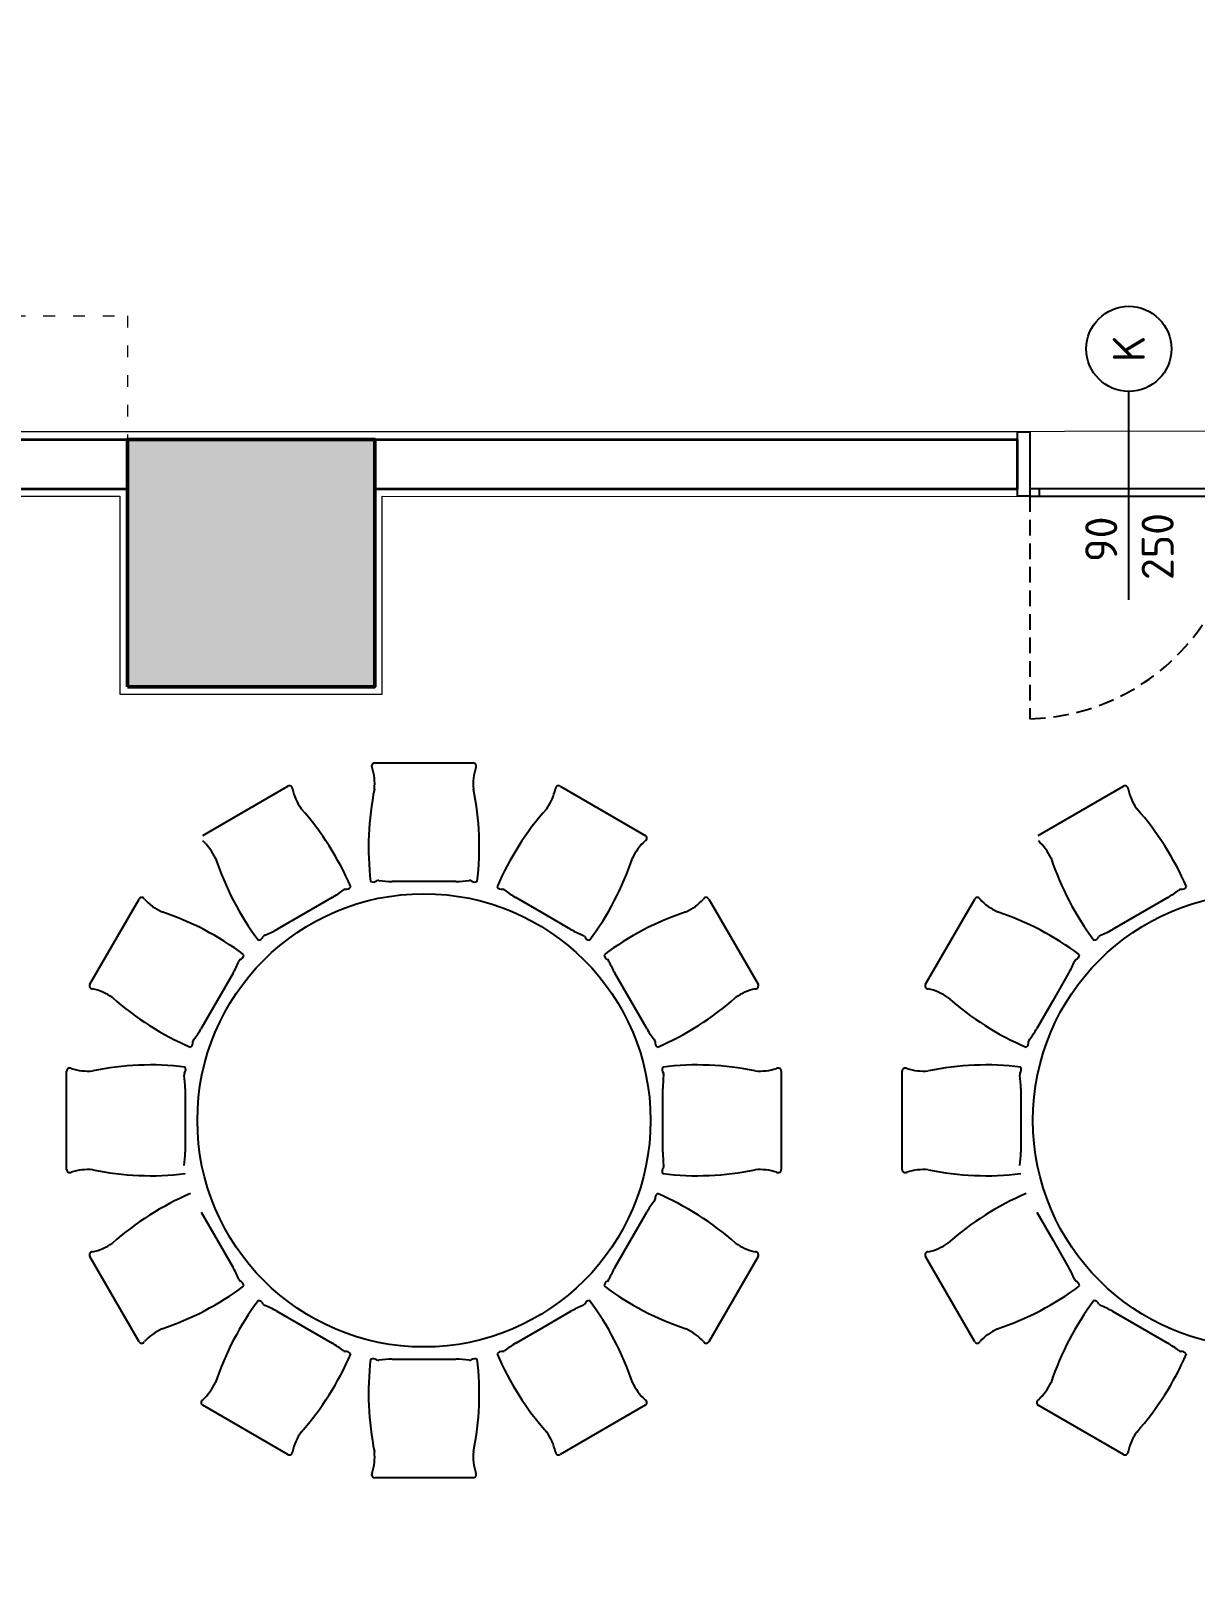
# Model space of a CAD drawing. Header units: millimetres. Extents: x 1443065 to 1517367, y 3763150 to 3779068.
# Drawn here: x 1447799 to 1448270, y 3768400 to 3769022 of the extents above; entities that cross this region are included whole.
import ezdxf
from ezdxf.enums import TextEntityAlignment as Align

# ---------------------------------------------------------------- set-up
doc = ezdxf.new("R2010")
doc.units = ezdxf.units.MM
doc.linetypes.add('ACAD_ISO03W100', pattern=[30, 12, -18])
doc.linetypes.add('HIDDEN', pattern=[9.525, 6.35, -3.175])
for name, color, linetype, lineweight in [('DUVAR', 2, 'Continuous', 35), ('MERDIVEN', 4, 'Continuous', 20), ('SIVA', 3, 'Continuous', 9), ('TASIYICI', 170, 'Continuous', 50)]:
    doc.layers.add(name, color=color, linetype=linetype, lineweight=lineweight)
for name, color, linetype in [('m-DOG_', 4, 'Continuous'), ('m-TAR_duvar', 8, 'Continuous'), ('m-TFR_vitrifiye', 1, 'Continuous'), ('m-YAZ_poz', 7, 'Continuous')]:
    doc.layers.add(name, color=color, linetype=linetype)
doc.styles.add('mono', font='isocpeur.ttf')
doc.styles.get("Standard").update_dxf_attribs({"font": 'arial.ttf'})

# ---------------------------------------------------------------- blocks, each defined once
blk = doc.blocks.new('m-penpoz')
blk.add_line((0, -1.625), (0, 0))
blk.add_circle((0, 0.332), 0.332)
blk.add_attdef('POZNO', text='', height=0.18).set_placement((0, 0.332), align=Align.MIDDLE)
blk.add_attdef('HEIGHT', text='', height=0.18, rotation=90).set_placement((0.069, -1.625), align=Align.TOP_LEFT)
blk.add_attdef('WIDTH', text='', height=0.18, rotation=90).set_placement((0, -1.625), align=Align.BOTTOM_LEFT)
blk = doc.blocks.new('90lık')
at = {"layer": 'm-DOG_', "linetype": 'HIDDEN'}
blk.add_line((-5, 13), (-5, 103), dxfattribs=at)
at = {"layer": 'm-DOG_'}
for p, q in [((-81.23, 10), (-81.23, 13)), ((-8.77, 10), (-8.77, 13))]:
    blk.add_line(p, q, dxfattribs=at)
for points in [[(-90, -13), (-85, -13), (-85, 13), (-90, 13)], [(-5, 13), (-85, 13), (-85, 10), (-5, 10)], [(0, -13), (-5, -13), (-5, 13), (0, 13)]]:
    blk.add_lwpolyline(points, close=True, dxfattribs=at)
at = {"layer": 'm-DOG_', "linetype": 'HIDDEN'}
blk.add_arc((-2.66, 15.66), 87.38, 91.53139, 181.74076, dxfattribs=at)

msp = doc.modelspace()

# ---------------------------------------------------------------- hatches: boundary and pattern name
at = {"layer": 'm-TAR_duvar'}
h = msp.add_hatch(dxfattribs=at)
h.set_pattern_fill('ANSI33', color=256, scale=2)
h.set_pattern_definition([(45, (27620.463, -87954.953), (-8.98025612, 8.98025612), []), (45, (27629.443, -87954.953), (-8.98025612, 8.98025612), [6.35, -3.175])])
h.paths.add_polyline_path([(1454794.44, 3768891.25), (1454777.28, 3769060.22), (1454740.17, 3769224.96), (1454678.91, 3769382.58), (1454596.91, 3769530.2), (1454495.37, 3769665.05), (1454375.86, 3769783.46), (1454239.69, 3769884.92), (1454091.6, 3769966), (1453859.58, 3770075.21), (1453406.13, 3770314.52), (1453184.71, 3770444.62), (1451716.99, 3771328.64), (1451249.47, 3771588.02), (1451035.26, 3771685.46), (1450763.61, 3771809.03), (1450409.17, 3771939.61), (1448897.84, 3772143.01), (1447435.26, 3772002.72), (1445092.32, 3771120.18), (1445146.3, 3764847.08), (1454849.85, 3764847.08)])
h.paths.add_polyline_path([(1445185.96, 3764887.08), (1445132.56, 3771092.6), (1447444.38, 3771963.41), (1448897.07, 3772102.76), (1450399.48, 3771900.56), (1450748.39, 3771772.01), (1451018.7, 3771649.05), (1451231.46, 3771552.27), (1451696.97, 3771294), (1453164.25, 3770410.24), (1453386.65, 3770279.57), (1453841.71, 3770039.41), (1454073.47, 3769930.33), (1454218.03, 3769851.17), (1454349.7, 3769753.07), (1454465.16, 3769638.67), (1454563.29, 3769508.35), (1454642.62, 3769365.55), (1454701.81, 3769213.26), (1454737.73, 3769053.78), (1454754.47, 3768888.95), (1454809.3, 3764887.08)], flags=16)
h.paths.add_polyline_path([(1452002.28, 3765847.08), (1451882.28, 3765847.08), (1451882.28, 3765967.08), (1452002.28, 3765967.08)], flags=0)
h.paths.add_polyline_path([(1452782.41, 3765847.08), (1452782.41, 3765967.08), (1452902.41, 3765967.08), (1452902.41, 3765847.08)], flags=0)
h.paths.add_polyline_path([(1451282.28, 3765847.08), (1451162.28, 3765847.08), (1451162.28, 3765967.08), (1451282.28, 3765967.08)], flags=0)
h.paths.add_polyline_path([(1452002.41, 3766436.58), (1451902.41, 3766436.58), (1451902.41, 3766536.58), (1451902.48, 3766670.96), (1451282.41, 3766670.96), (1451282.41, 3766536.58), (1451282.41, 3766436.58), (1451182.41, 3766436.58), (1451182.41, 3766536.58), (1451227.41, 3766536.58), (1451227.41, 3766715.96), (1451912.48, 3766715.96), (1451912.48, 3766725.96), (1451957.48, 3766725.96), (1451957.48, 3766715.96), (1451957.48, 3766536.58), (1452002.41, 3766536.58)], flags=0)
h.paths.add_polyline_path([(1453715.4, 3765317.08), (1453715.4, 3765377.08), (1453775.4, 3765377.08), (1453775.4, 3765317.08)], flags=0)
h.paths.add_polyline_path([(1452782.41, 3766436.58), (1452782.41, 3766556.58), (1452902.41, 3766556.58), (1452902.41, 3766436.58)], flags=0)
h.paths.add_polyline_path([(1453675.3, 3765847.08), (1453675.3, 3765947.08), (1453775.3, 3765947.08), (1453775.3, 3765847.08)], flags=0)
h.paths.add_polyline_path([(1451957.48, 3766815.96), (1451912.48, 3766815.96), (1451912.48, 3767203.19), (1451227.41, 3767203.19), (1451227.41, 3767446.58), (1451287.41, 3767446.58), (1451287.41, 3767406.58), (1451267.41, 3767406.58), (1451267.41, 3767243.33), (1451917.48, 3767243.33), (1451917.48, 3767406.58), (1451897.48, 3767406.58), (1451897.48, 3767446.58), (1451957.48, 3767446.58), (1451957.48, 3767203.19)], flags=0)
h.paths.add_polyline_path([(1450402.41, 3765847.08), (1450282.41, 3765847.08), (1450282.41, 3765967.08), (1450402.41, 3765967.08)], flags=0)
h.paths.add_polyline_path([(1450272.24, 3765847.08), (1450172.24, 3765847.08), (1450172.24, 3765947.08), (1450272.24, 3765947.08)], flags=0)
h.paths.add_polyline_path([(1454209.8, 3765317.08), (1454209.8, 3765377.08), (1454269.8, 3765377.08), (1454269.8, 3765317.08)], flags=0)
h.paths.add_polyline_path([(1453675.3, 3766436.58), (1453675.3, 3766536.58), (1453775.3, 3766536.58), (1453775.3, 3766436.58)], flags=0)
h.paths.add_polyline_path([(1454209.8, 3765847.08), (1454209.8, 3765907.08), (1454269.8, 3765907.08), (1454269.8, 3765847.08)], flags=0)
h.paths.add_polyline_path([(1450402.41, 3766436.58), (1450282.41, 3766436.58), (1450282.41, 3766556.58), (1450402.41, 3766556.58)], flags=0)
h.paths.add_polyline_path([(1452782.41, 3767196.58), (1452782.41, 3767316.58), (1452902.41, 3767316.58), (1452902.41, 3767196.58)], flags=0)
h.paths.add_polyline_path([(1450272.41, 3766436.58), (1450172.41, 3766436.58), (1450172.41, 3766536.58), (1450272.41, 3766536.58)], flags=0)
h.paths.add_polyline_path([(1449584.07, 3765847.08), (1449484.07, 3765847.08), (1449484.07, 3765947.08), (1449584.07, 3765947.08)], flags=0)
h.paths.add_polyline_path([(1453675.3, 3767196.58), (1453675.3, 3767296.58), (1453775.3, 3767296.58), (1453775.3, 3767196.58)], flags=0)
h.paths.add_polyline_path([(1450402.41, 3767196.58), (1450282.41, 3767196.58), (1450282.41, 3767316.58), (1450402.41, 3767316.58)], flags=0)
h.paths.add_polyline_path([(1450272.41, 3767196.58), (1450172.41, 3767196.58), (1450172.41, 3767296.58), (1450272.41, 3767296.58)], flags=0)
h.paths.add_polyline_path([(1451957.48, 3767847.59), (1451897.48, 3767847.59), (1451897.48, 3767887.59), (1451917.48, 3767887.59), (1451917.48, 3768050.83), (1451267.41, 3768050.83), (1451267.41, 3767887.59), (1451287.41, 3767887.59), (1451287.41, 3767847.59), (1451227.41, 3767847.59), (1451227.41, 3768090.97), (1451912.48, 3768090.97), (1451912.48, 3768477.19), (1451957.48, 3768477.19), (1451957.48, 3768090.97)], flags=0)
h.paths.add_polyline_path([(1449584.07, 3766436.58), (1449484.07, 3766436.58), (1449484.07, 3766536.58), (1449584.07, 3766536.58)], flags=0)
h.paths.add_polyline_path([(1452782.41, 3767976.58), (1452782.41, 3768096.58), (1452902.41, 3768096.58), (1452902.41, 3767976.58)], flags=0)
h.paths.add_polyline_path([(1453675.3, 3767996.58), (1453675.3, 3768096.58), (1453775.3, 3768096.58), (1453775.3, 3767996.58)], flags=0)
h.paths.add_polyline_path([(1448737.73, 3765847.08), (1448577.73, 3765847.08), (1448577.73, 3765947.08), (1448692.73, 3765947.08), (1448692.73, 3766436.58), (1448577.73, 3766436.58), (1448577.73, 3766536.58), (1448737.73, 3766536.58), (1448737.73, 3766436.58), (1448737.73, 3765947.08)], flags=0)
h.paths.add_polyline_path([(1450402.41, 3767976.58), (1450282.41, 3767976.58), (1450282.41, 3768096.58), (1450402.41, 3768096.58)], flags=0)
h.paths.add_polyline_path([(1450272.41, 3767996.58), (1450172.41, 3767996.58), (1450172.41, 3768096.58), (1450272.41, 3768096.58)], flags=0)
h.paths.add_polyline_path([(1451957.48, 3768567.19), (1451912.48, 3768567.19), (1451912.48, 3768577.19), (1451227.41, 3768577.19), (1451227.41, 3768756.58), (1451172.41, 3768756.58), (1451172.41, 3768856.58), (1451282.41, 3768856.58), (1451282.41, 3768756.58), (1451282.41, 3768622.19), (1451902.48, 3768622.19), (1451902.48, 3768756.58), (1451902.41, 3768756.58), (1451902.41, 3768856.58), (1452002.41, 3768856.58), (1452002.41, 3768756.58), (1451957.48, 3768756.58), (1451957.48, 3768577.19)], flags=0)
h.paths.add_polyline_path([(1452002.41, 3768756.58), (1451902.41, 3768756.58), (1451902.41, 3768856.58), (1452002.41, 3768856.58)], flags=0)
h.paths.add_polyline_path([(1452782.41, 3768736.58), (1452782.41, 3768856.58), (1452902.41, 3768856.58), (1452902.41, 3768736.58)], flags=0)
h.paths.add_polyline_path([(1448737.74, 3767196.58), (1448577.74, 3767196.58), (1448577.74, 3767296.58), (1448737.74, 3767296.58)], flags=0)
h.paths.add_polyline_path([(1453675.3, 3768756.58), (1453675.3, 3768856.58), (1453775.3, 3768856.58), (1453775.3, 3768756.58)], flags=0)
h.paths.add_polyline_path([(1450402.41, 3768736.58), (1450282.41, 3768736.58), (1450282.41, 3768856.58), (1450402.41, 3768856.58)], flags=0)
h.paths.add_polyline_path([(1447937.73, 3765847.08), (1447837.73, 3765847.08), (1447837.73, 3765947.08), (1447937.73, 3765947.08)], flags=0)
h.paths.add_polyline_path([(1450272.41, 3768756.58), (1450172.41, 3768756.58), (1450172.41, 3768856.58), (1450272.41, 3768856.58)], flags=0)
h.paths.add_polyline_path([(1453744.51, 3768902.52), (1453693.08, 3768933.43), (1453723.98, 3768984.86), (1453775.41, 3768953.95)], flags=0)
h.paths.add_polyline_path([(1452002.41, 3769327.08), (1451882.41, 3769327.08), (1451882.41, 3769447.08), (1452002.41, 3769447.08)], flags=0)
h.paths.add_polyline_path([(1447937.73, 3766436.58), (1447837.73, 3766436.58), (1447837.73, 3766536.58), (1447937.73, 3766536.58)], flags=0)
h.paths.add_polyline_path([(1451282.41, 3769327.08), (1451162.41, 3769327.08), (1451162.41, 3769447.08), (1451282.41, 3769447.08)], flags=0)
h.paths.add_polyline_path([(1448737.73, 3767996.58), (1448577.73, 3767996.58), (1448577.73, 3768096.58), (1448737.73, 3768096.58)], flags=0)
h.paths.add_polyline_path([(1449584.07, 3768756.58), (1449484.07, 3768756.58), (1449484.07, 3768856.58), (1449584.07, 3768856.58)], flags=0)
h.paths.add_polyline_path([(1450402.41, 3769327.08), (1450282.41, 3769327.08), (1450282.41, 3769447.08), (1450402.41, 3769447.08)], flags=0)
h.paths.add_polyline_path([(1447937.73, 3767196.58), (1447837.73, 3767196.58), (1447837.73, 3767296.58), (1447937.73, 3767296.58)], flags=0)
h.paths.add_polyline_path([(1450272.41, 3769347.08), (1450172.41, 3769347.08), (1450172.41, 3769447.08), (1450272.41, 3769447.08)], flags=0)
h.paths.add_polyline_path([(1448737.73, 3768676.58), (1448637.73, 3768676.58), (1448637.73, 3768856.58), (1448737.73, 3768856.58)], flags=0)
h.paths.add_polyline_path([(1449584.07, 3769347.08), (1449484.07, 3769347.08), (1449484.07, 3769447.08), (1449584.07, 3769447.08)], flags=0)
h.paths.add_polyline_path([(1447037.73, 3765847.08), (1446937.73, 3765847.08), (1446937.73, 3765947.08), (1447037.73, 3765947.08)], flags=0)
h.paths.add_polyline_path([(1447937.73, 3767996.58), (1447837.73, 3767996.58), (1447837.73, 3768096.58), (1447937.73, 3768096.58)], flags=0)
h.paths.add_polyline_path([(1447037.73, 3766436.58), (1446937.73, 3766436.58), (1446937.73, 3766536.58), (1447037.73, 3766536.58)], flags=0)
h.paths.add_polyline_path([(1451282.41, 3770304.32), (1451182.41, 3770304.32), (1451182.41, 3770444.32), (1451212.41, 3770486.32), (1451322.41, 3770421.32)], flags=0)
h.paths.add_polyline_path([(1447037.73, 3767196.58), (1446937.73, 3767196.58), (1446937.73, 3767296.58), (1447037.73, 3767296.58)], flags=0)
h.paths.add_polyline_path([(1448737.73, 3769347.08), (1448637.73, 3769347.08), (1448637.73, 3769447.08), (1448737.73, 3769447.08)], flags=0)
h.paths.add_polyline_path([(1447937.73, 3768756.58), (1447837.73, 3768756.58), (1447837.73, 3768856.58), (1447937.73, 3768856.58)], flags=0)
h.paths.add_polyline_path([(1450382.41, 3770315.63), (1450282.41, 3770315.63), (1450282.41, 3770415.63), (1450382.41, 3770415.63)], flags=0)
h.paths.add_polyline_path([(1450272.41, 3770315.63), (1450172.41, 3770315.63), (1450172.41, 3770415.63), (1450272.41, 3770415.63)], flags=0)
h.paths.add_polyline_path([(1446297.73, 3765847.08), (1446137.73, 3765847.08), (1446137.73, 3765947.08), (1446137.73, 3766436.58), (1446137.73, 3766536.58), (1446137.74, 3767196.58), (1446137.74, 3767296.58), (1446137.73, 3767996.58), (1446137.73, 3768096.58), (1446297.73, 3768096.58), (1446297.73, 3767996.58), (1446167.73, 3767996.58), (1446167.74, 3767296.58), (1446297.74, 3767296.58), (1446297.74, 3767196.58), (1446167.74, 3767196.58), (1446167.74, 3766536.58), (1446297.73, 3766536.58), (1446297.73, 3766436.58), (1446182.73, 3766436.58), (1446182.73, 3765947.08), (1446297.73, 3765947.08)], flags=0)
h.paths.add_polyline_path([(1447037.73, 3767996.58), (1446937.73, 3767996.58), (1446937.73, 3768096.58), (1447037.73, 3768096.58)], flags=0)
h.paths.add_polyline_path([(1449584.07, 3770315.63), (1449484.07, 3770315.63), (1449484.07, 3770415.63), (1449584.07, 3770415.63)], flags=0)
h.paths.add_polyline_path([(1447937.73, 3769347.08), (1447837.73, 3769347.08), (1447837.73, 3769447.08), (1447937.73, 3769447.08)], flags=0)
h.paths.add_polyline_path([(1450382.41, 3770936.73), (1450282.41, 3770936.73), (1450282.41, 3771036.73), (1450382.41, 3771036.73)], flags=0)
h.paths.add_polyline_path([(1450272.41, 3770936.73), (1450172.41, 3770936.73), (1450172.41, 3771036.73), (1450272.41, 3771036.73)], flags=0)
h.paths.add_polyline_path([(1447037.73, 3768756.58), (1446937.73, 3768756.58), (1446937.73, 3768811.58), (1446237.73, 3768811.58), (1446237.73, 3768676.58), (1446137.73, 3768676.58), (1446137.73, 3768856.58), (1446237.73, 3768856.58), (1446937.73, 3768856.58), (1447037.73, 3768856.58)], flags=0)
h.paths.add_polyline_path([(1448737.73, 3770315.63), (1448637.73, 3770315.63), (1448637.73, 3770415.63), (1448737.73, 3770415.63)], flags=0)
h.paths.add_polyline_path([(1449584.07, 3770936.73), (1449484.07, 3770936.73), (1449484.07, 3771036.73), (1449584.07, 3771036.73)], flags=0)
h.paths.add_polyline_path([(1447037.73, 3769347.08), (1446937.73, 3769347.08), (1446937.73, 3769447.08), (1447037.73, 3769447.08)], flags=0)
h.paths.add_polyline_path([(1447937.73, 3770315.63), (1447837.73, 3770315.63), (1447837.73, 3770415.63), (1447937.73, 3770415.63)], flags=0)
h.paths.add_polyline_path([(1448737.73, 3770936.73), (1448637.73, 3770936.73), (1448637.73, 3771036.73), (1448737.73, 3771036.73)], flags=0)
h.paths.add_polyline_path([(1447937.73, 3770936.73), (1447837.73, 3770936.73), (1447837.73, 3770994.84), (1447050.81, 3770749.36), (1446602.71, 3770578.53), (1446587.72, 3770615.63), (1447037.72, 3770787.18), (1447837.73, 3771036.74), (1447837.73, 3771036.73), (1447937.73, 3771036.73)], flags=0)
h.paths.add_polyline_path([(1446237.73, 3769347.08), (1446137.73, 3769347.08), (1446137.73, 3769447.08), (1446237.73, 3769447.08)], flags=0)
h.paths.add_polyline_path([(1447037.73, 3770315.63), (1446937.73, 3770315.63), (1446937.73, 3770415.63), (1447037.73, 3770415.63)], flags=0)
h.paths.add_polyline_path([(1448660.01, 3771597.82), (1447860.1, 3771521.18), (1447552.68, 3771491.72), (1447491.35, 3771468.18), (1447044.88, 3771300), (1446969.92, 3771271.77), (1446669.55, 3771158.63), (1446594.78, 3771130.46), (1446580.68, 3771167.89), (1446655.55, 3771196.09), (1446955.91, 3771309.24), (1447030.68, 3771337.4), (1447477.02, 3771505.52), (1447543.43, 3771531.02), (1447856.29, 3771561), (1448656.29, 3771637.64), (1448735.81, 3771645.27), (1448739.63, 3771605.46)], flags=0)
h.paths.add_polyline_path([(1446237.73, 3770315.63), (1446137.73, 3770315.63), (1446137.73, 3770415.63), (1446237.73, 3770415.63)], flags=0)
h.paths.add_polyline_path([(1445658.49, 3770330.63), (1445618.49, 3770330.63), (1445618.49, 3770415.63), (1445658.49, 3770415.63)], flags=0)
h.paths.add_polyline_path([(1446219.64, 3770989.15), (1446144.77, 3770960.95), (1446130.67, 3770998.39), (1446205.54, 3771026.59)], flags=0)
h.paths.add_polyline_path([(1445657.98, 3770633.33), (1445617.98, 3770633.33), (1445617.98, 3770676.33), (1445622.15, 3770718.96), (1445637.3, 3770759.27), (1445660.29, 3770795.68), (1445690.16, 3770826.69), (1445725.69, 3770851.02), (1445765.4, 3770867.66), (1445807.98, 3770875.83), (1445820.98, 3770837.33), (1445785.48, 3770830.15), (1445752.15, 3770815.88), (1445722.26, 3770795.37), (1445696.95, 3770769.42), (1445677.21, 3770739.01), (1445663.79, 3770705.34), (1445658.98, 3770670.83)], flags=0)
h = msp.add_hatch(dxfattribs=at)
h.set_pattern_fill('ANSI33', color=256, scale=2)
h.set_pattern_definition([(45, (-13755.822, -59043.389), (-8.98025612, 8.98025612), []), (45, (-13746.842, -59043.389), (-8.98025612, 8.98025612), [6.35, -3.175])])
h.paths.add_polyline_path([(1450282.41, 3768726.58), (1450412.41, 3768726.58), (1450412.41, 3768856.58), (1450282.41, 3768856.58)])
h.paths.add_polyline_path([(1450172.41, 3768756.58), (1450272.41, 3768756.58), (1450272.41, 3768856.58), (1450172.41, 3768856.58)])
h.paths.add_polyline_path([(1449484.07, 3768756.58), (1449584.07, 3768756.58), (1449584.07, 3768856.58), (1449484.07, 3768856.58)])
h.paths.add_polyline_path([(1448637.73, 3768676.58), (1448737.73, 3768676.58), (1448737.73, 3768856.58), (1448637.73, 3768856.58)])
h.paths.add_polyline_path([(1447837.73, 3768756.58), (1447937.73, 3768756.58), (1447937.73, 3768856.58), (1447837.73, 3768856.58)])
h.paths.add_polyline_path([(1446937.73, 3768756.58), (1447037.73, 3768756.58), (1447037.73, 3768856.58), (1446937.73, 3768856.58)])
h.paths.add_polyline_path([(1446137.73, 3768676.58), (1446237.73, 3768676.58), (1446237.73, 3768856.58), (1446137.73, 3768856.58)])
h.paths.add_polyline_path([(1451172.41, 3768756.58), (1451282.41, 3768756.58), (1451282.41, 3768856.58), (1451172.41, 3768856.58)])
h.paths.add_polyline_path([(1451902.41, 3768756.58), (1452002.41, 3768756.58), (1452002.41, 3768856.58), (1451902.41, 3768856.58)])
h.paths.add_polyline_path([(1452772.41, 3768726.58), (1452902.41, 3768726.58), (1452902.41, 3768856.58), (1452772.41, 3768856.58)])
h.paths.add_polyline_path([(1453675.41, 3768754.28), (1453675.41, 3769011.28), (1453775.41, 3768951.28), (1453775.41, 3768754.28)])

# ---------------------------------------------------------------- linework, layer by layer
at = {"layer": 'DUVAR'}
for p, q in [((1447527.73, 3768856.58), (1447837.73, 3768856.58)), ((1447527.73, 3768856.58), (1447837.73, 3768856.58)), ((1447527.73, 3768856.58), (1447837.73, 3768856.58)), ((1447937.73, 3768856.58), (1448197.73, 3768856.58)), ((1447937.73, 3768856.58), (1448197.73, 3768856.58)), ((1447937.73, 3768856.58), (1448197.73, 3768856.58)), ((1448197.73, 3768836.58), (1448197.73, 3768856.58)), ((1448197.73, 3768836.58), (1448197.73, 3768856.58)), ((1448197.73, 3768836.58), (1448197.73, 3768856.58)), ((1447527.73, 3768836.58), (1447837.73, 3768836.58)), ((1447937.73, 3768836.58), (1448197.73, 3768836.58))]:
    msp.add_line(p, q, dxfattribs=at)
at = {"layer": 'm-TFR_vitrifiye'}
for p, q in [((1447937.76, 3768725.75), (1447977.56, 3768725.75)), ((1447937.76, 3768725.75), (1447977.56, 3768725.75)), ((1447868.17, 3768696.44), (1447902.64, 3768716.34)), ((1447868.17, 3768696.44), (1447902.64, 3768716.34)), ((1448012.68, 3768716.34), (1448047.15, 3768696.44)), ((1448012.68, 3768716.34), (1448047.15, 3768696.44)), ((1448206.1, 3768696.44), (1448240.57, 3768716.34)), ((1448206.1, 3768696.44), (1448240.57, 3768716.34)), ((1447957.66, 3768677.83), (1447944.78, 3768677.83)), ((1447957.66, 3768677.83), (1447944.78, 3768677.83)), ((1447970.54, 3768677.83), (1447957.66, 3768677.83)), ((1447970.54, 3768677.83), (1447957.66, 3768677.83)), ((1447822.56, 3768636.26), (1447842.46, 3768670.73)), ((1447822.56, 3768636.26), (1447842.46, 3768670.73)), ((1447920.52, 3768671.33), (1447909.37, 3768664.89)), ((1447920.52, 3768671.33), (1447909.37, 3768664.89)), ((1448005.95, 3768664.89), (1447994.79, 3768671.33)), ((1448005.95, 3768664.89), (1447994.79, 3768671.33)), ((1448072.85, 3768670.73), (1448092.76, 3768636.26)), ((1448072.85, 3768670.73), (1448092.76, 3768636.26)), ((1448160.49, 3768636.26), (1448180.4, 3768670.73)), ((1448160.49, 3768636.26), (1448180.4, 3768670.73)), ((1448258.46, 3768671.33), (1448247.3, 3768664.89)), ((1448258.46, 3768671.33), (1448247.3, 3768664.89)), ((1447909.37, 3768664.89), (1447898.21, 3768658.44)), ((1447909.37, 3768664.89), (1447898.21, 3768658.44)), ((1448017.11, 3768658.44), (1448005.95, 3768664.89)), ((1448017.11, 3768658.44), (1448005.95, 3768664.89)), ((1448247.3, 3768664.89), (1448236.14, 3768658.44)), ((1448247.3, 3768664.89), (1448236.14, 3768658.44)), ((1447880.45, 3768640.69), (1447874.01, 3768629.53)), ((1447880.45, 3768640.69), (1447874.01, 3768629.53)), ((1448041.3, 3768629.53), (1448034.86, 3768640.69)), ((1448041.3, 3768629.53), (1448034.86, 3768640.69)), ((1448218.39, 3768640.69), (1448211.95, 3768629.53)), ((1448218.39, 3768640.69), (1448211.95, 3768629.53)), ((1447874.01, 3768629.53), (1447867.57, 3768618.38)), ((1447874.01, 3768629.53), (1447867.57, 3768618.38)), ((1448047.74, 3768618.38), (1448041.3, 3768629.53)), ((1448047.74, 3768618.38), (1448041.3, 3768629.53)), ((1448211.95, 3768629.53), (1448205.51, 3768618.38)), ((1448211.95, 3768629.53), (1448205.51, 3768618.38)), ((1447813.15, 3768561.34), (1447813.15, 3768601.14)), ((1447813.15, 3768561.34), (1447813.15, 3768601.14)), ((1448102.17, 3768601.14), (1448102.17, 3768561.34)), ((1448102.17, 3768601.14), (1448102.17, 3768561.34)), ((1448151.08, 3768561.34), (1448151.08, 3768601.14)), ((1448151.08, 3768561.34), (1448151.08, 3768601.14)), ((1447861.07, 3768594.12), (1447861.07, 3768581.24)), ((1447861.07, 3768594.12), (1447861.07, 3768581.24)), ((1448054.24, 3768581.24), (1448054.24, 3768594.12)), ((1448054.24, 3768581.24), (1448054.24, 3768594.12)), ((1448199.01, 3768594.12), (1448199.01, 3768581.24)), ((1448199.01, 3768594.12), (1448199.01, 3768581.24)), ((1447861.07, 3768581.24), (1447861.07, 3768568.36)), ((1447861.07, 3768581.24), (1447861.07, 3768568.36)), ((1448054.24, 3768568.36), (1448054.24, 3768581.24)), ((1448054.24, 3768568.36), (1448054.24, 3768581.24)), ((1448199.01, 3768581.24), (1448199.01, 3768568.36)), ((1448199.01, 3768581.24), (1448199.01, 3768568.36)), ((1447867.57, 3768544.11), (1447874.01, 3768532.95)), ((1447867.57, 3768544.11), (1447874.01, 3768532.95)), ((1448041.3, 3768532.95), (1448047.74, 3768544.11)), ((1448041.3, 3768532.95), (1448047.74, 3768544.11)), ((1448205.51, 3768544.11), (1448211.95, 3768532.95)), ((1448205.51, 3768544.11), (1448211.95, 3768532.95)), ((1447874.01, 3768532.95), (1447880.45, 3768521.79)), ((1447874.01, 3768532.95), (1447880.45, 3768521.79)), ((1448034.86, 3768521.79), (1448041.3, 3768532.95)), ((1448034.86, 3768521.79), (1448041.3, 3768532.95)), ((1448211.95, 3768532.95), (1448218.39, 3768521.79)), ((1448211.95, 3768532.95), (1448218.39, 3768521.79)), ((1447842.46, 3768491.75), (1447822.56, 3768526.22)), ((1447842.46, 3768491.75), (1447822.56, 3768526.22)), ((1448092.76, 3768526.22), (1448072.85, 3768491.75)), ((1448092.76, 3768526.22), (1448072.85, 3768491.75)), ((1448180.4, 3768491.75), (1448160.49, 3768526.22)), ((1448180.4, 3768491.75), (1448160.49, 3768526.22)), ((1447898.21, 3768504.04), (1447909.37, 3768497.6)), ((1447898.21, 3768504.04), (1447909.37, 3768497.6)), ((1448005.95, 3768497.6), (1448017.11, 3768504.04)), ((1448005.95, 3768497.6), (1448017.11, 3768504.04)), ((1448236.14, 3768504.04), (1448247.3, 3768497.6)), ((1448236.14, 3768504.04), (1448247.3, 3768497.6)), ((1447909.37, 3768497.6), (1447920.52, 3768491.16)), ((1447909.37, 3768497.6), (1447920.52, 3768491.16)), ((1447994.79, 3768491.16), (1448005.95, 3768497.6)), ((1447994.79, 3768491.16), (1448005.95, 3768497.6)), ((1448247.3, 3768497.6), (1448258.46, 3768491.16)), ((1448247.3, 3768497.6), (1448258.46, 3768491.16)), ((1447944.78, 3768484.66), (1447957.66, 3768484.66)), ((1447944.78, 3768484.66), (1447957.66, 3768484.66)), ((1447957.66, 3768484.66), (1447970.54, 3768484.66)), ((1447957.66, 3768484.66), (1447970.54, 3768484.66)), ((1447902.64, 3768446.14), (1447868.17, 3768466.04)), ((1447902.64, 3768446.14), (1447868.17, 3768466.04)), ((1448047.15, 3768466.04), (1448012.68, 3768446.14)), ((1448047.15, 3768466.04), (1448012.68, 3768446.14)), ((1448240.57, 3768446.14), (1448206.1, 3768466.04)), ((1448240.57, 3768446.14), (1448206.1, 3768466.04)), ((1447977.56, 3768436.73), (1447937.76, 3768436.73)), ((1447977.56, 3768436.73), (1447937.76, 3768436.73))]:
    msp.add_line(p, q, dxfattribs=at)
for centre in [(1447957.66, 3768581.24), (1447957.66, 3768581.24), (1448295.59, 3768581.24), (1448295.59, 3768581.24)]:
    msp.add_circle(centre, 91.63, dxfattribs=at)
for centre, radius, start, end in [((1447937.75, 3768724.5), 1.25, 89.82922, 211.49993), ((1447937.75, 3768724.5), 1.25, 89.82922, 211.49993), ((1447977.56, 3768724.5), 1.25, 328.50007, 90.17078), ((1447977.56, 3768724.5), 1.25, 328.50007, 90.17078), ((1447916.28, 3768717.23), 21.46, 354.55133, 17.96612), ((1447916.28, 3768717.23), 21.46, 354.55133, 17.96612), ((1447999.04, 3768717.23), 21.46, 162.03388, 185.44867), ((1447999.04, 3768717.23), 21.46, 162.03388, 185.44867), ((1447903.27, 3768715.26), 1.25, 358.50007, 120.17078), ((1447903.27, 3768715.26), 1.25, 358.50007, 120.17078), ((1447925.5, 3768719.7), 21.46, 192.03388, 215.44867), ((1447925.5, 3768719.7), 21.46, 192.03388, 215.44867), ((1448052.22, 3768691.75), 116.96, 168.43567, 186.83625), ((1448052.22, 3768691.75), 116.96, 168.43567, 186.83625), ((1447863.09, 3768691.75), 116.96, 353.16375, 11.56433), ((1447863.09, 3768691.75), 116.96, 353.16375, 11.56433), ((1447989.81, 3768719.7), 21.46, 324.55133, 347.96612), ((1447989.81, 3768719.7), 21.46, 324.55133, 347.96612), ((1448012.05, 3768715.26), 1.25, 59.82922, 181.49993), ((1448012.05, 3768715.26), 1.25, 59.82922, 181.49993), ((1448241.2, 3768715.26), 1.25, 358.50007, 120.17078), ((1448241.2, 3768715.26), 1.25, 358.50007, 120.17078), ((1448263.44, 3768719.7), 21.46, 192.03388, 215.44867), ((1448263.44, 3768719.7), 21.46, 192.03388, 215.44867), ((1447820.51, 3768629.66), 116.96, 23.16375, 41.56433), ((1447820.51, 3768629.66), 116.96, 23.16375, 41.56433), ((1448094.8, 3768629.66), 116.96, 138.43567, 156.83625), ((1448094.8, 3768629.66), 116.96, 138.43567, 156.83625), ((1448158.45, 3768629.66), 116.96, 23.16375, 41.56433), ((1448158.45, 3768629.66), 116.96, 23.16375, 41.56433), ((1447853.82, 3768678.32), 21.46, 24.55133, 47.96612), ((1447853.82, 3768678.32), 21.46, 24.55133, 47.96612), ((1448061.49, 3768678.32), 21.46, 132.03388, 155.44867), ((1448061.49, 3768678.32), 21.46, 132.03388, 155.44867), ((1448046.53, 3768695.36), 1.25, 298.50007, 60.17078), ((1448046.53, 3768695.36), 1.25, 298.50007, 60.17078), ((1448191.76, 3768678.32), 21.46, 24.55133, 47.96612), ((1448191.76, 3768678.32), 21.46, 24.55133, 47.96612), ((1447984.3, 3768724.22), 116.96, 198.43567, 216.83625), ((1447984.3, 3768724.22), 116.96, 198.43567, 216.83625), ((1447931.02, 3768724.22), 116.96, 323.16375, 341.56433), ((1447931.02, 3768724.22), 116.96, 323.16375, 341.56433), ((1448322.23, 3768724.22), 116.96, 198.43567, 216.83625), ((1448322.23, 3768724.22), 116.96, 198.43567, 216.83625), ((1447926.2, 3768676.87), 2.2, 259.52362, 326.80387), ((1447926.2, 3768676.87), 2.2, 259.52362, 326.80387), ((1447937.09, 3768679.79), 2.2, 243.19613, 310.47638), ((1447937.09, 3768679.79), 2.2, 243.19613, 310.47638), ((1447939.05, 3768677.05), 1.19, 71.75361, 116.5375), ((1447939.05, 3768677.05), 1.19, 71.75361, 116.5375), ((1447945.25, 3768725.46), 47.64, 262.97043, 269.43008), ((1447945.25, 3768725.46), 47.64, 262.97043, 269.43008), ((1447970.07, 3768725.46), 47.64, 270.56992, 277.02957), ((1447970.07, 3768725.46), 47.64, 270.56992, 277.02957), ((1447976.27, 3768677.05), 1.19, 63.4625, 108.24639), ((1447976.27, 3768677.05), 1.19, 63.4625, 108.24639), ((1447978.23, 3768679.79), 2.2, 229.52362, 296.80387), ((1447978.23, 3768679.79), 2.2, 229.52362, 296.80387), ((1447989.12, 3768676.87), 2.2, 213.19613, 280.47638), ((1447989.12, 3768676.87), 2.2, 213.19613, 280.47638), ((1448264.13, 3768676.87), 2.2, 259.52362, 326.80387), ((1448264.13, 3768676.87), 2.2, 259.52362, 326.80387), ((1447843.54, 3768670.11), 1.25, 28.50007, 150.17078), ((1447843.54, 3768670.11), 1.25, 28.50007, 150.17078), ((1447860.58, 3768685.07), 21.46, 222.03388, 245.44867), ((1447860.58, 3768685.07), 21.46, 222.03388, 245.44867), ((1447896.3, 3768712.34), 47.64, 300.56992, 307.02957), ((1447896.3, 3768712.34), 47.64, 300.56992, 307.02957), ((1447925.87, 3768673.52), 1.19, 93.4625, 138.24639), ((1447925.87, 3768673.52), 1.19, 93.4625, 138.24639), ((1447989.44, 3768673.52), 1.19, 41.75361, 86.5375), ((1447989.44, 3768673.52), 1.19, 41.75361, 86.5375), ((1448019.02, 3768712.34), 47.64, 232.97043, 239.43008), ((1448019.02, 3768712.34), 47.64, 232.97043, 239.43008), ((1448054.74, 3768685.07), 21.46, 294.55133, 317.96612), ((1448054.74, 3768685.07), 21.46, 294.55133, 317.96612), ((1448071.77, 3768670.11), 1.25, 29.82922, 151.49993), ((1448071.77, 3768670.11), 1.25, 29.82922, 151.49993), ((1448181.48, 3768670.11), 1.25, 28.50007, 150.17078), ((1448181.48, 3768670.11), 1.25, 28.50007, 150.17078), ((1448198.51, 3768685.07), 21.46, 222.03388, 245.44867), ((1448198.51, 3768685.07), 21.46, 222.03388, 245.44867), ((1448234.23, 3768712.34), 47.64, 300.56992, 307.02957), ((1448234.23, 3768712.34), 47.64, 300.56992, 307.02957), ((1448263.81, 3768673.52), 1.19, 93.4625, 138.24639), ((1448263.81, 3768673.52), 1.19, 93.4625, 138.24639), ((1447814.68, 3768554.6), 116.96, 53.16375, 71.56433), ((1447814.68, 3768554.6), 116.96, 53.16375, 71.56433), ((1448100.64, 3768554.6), 116.96, 108.43567, 126.83625), ((1448100.64, 3768554.6), 116.96, 108.43567, 126.83625), ((1448152.61, 3768554.6), 116.96, 53.16375, 71.56433), ((1448152.61, 3768554.6), 116.96, 53.16375, 71.56433), ((1447874.8, 3768699.93), 47.64, 292.97043, 299.43008), ((1447874.8, 3768699.93), 47.64, 292.97043, 299.43008), ((1448040.51, 3768699.93), 47.64, 240.56992, 247.02957), ((1448040.51, 3768699.93), 47.64, 240.56992, 247.02957), ((1448212.74, 3768699.93), 47.64, 292.97043, 299.43008), ((1448212.74, 3768699.93), 47.64, 292.97043, 299.43008), ((1447890.57, 3768656.3), 2.2, 273.19613, 340.47638), ((1447890.57, 3768656.3), 2.2, 273.19613, 340.47638), ((1447893.64, 3768654.91), 1.19, 101.75361, 146.5375), ((1447893.64, 3768654.91), 1.19, 101.75361, 146.5375), ((1448021.68, 3768654.91), 1.19, 33.4625, 78.2464), ((1448021.68, 3768654.91), 1.19, 33.4625, 78.2464), ((1448024.75, 3768656.3), 2.2, 199.52362, 266.80387), ((1448024.75, 3768656.3), 2.2, 199.52362, 266.80387), ((1448228.5, 3768656.3), 2.2, 273.19613, 340.47638), ((1448228.5, 3768656.3), 2.2, 273.19613, 340.47638), ((1448231.57, 3768654.91), 1.19, 101.75361, 146.5375), ((1448231.57, 3768654.91), 1.19, 101.75361, 146.5375), ((1447838.97, 3768664.1), 47.64, 330.56992, 337.02957), ((1447838.97, 3768664.1), 47.64, 330.56992, 337.02957), ((1447883.99, 3768645.26), 1.19, 123.4625, 168.24639), ((1447883.99, 3768645.26), 1.19, 123.4625, 168.24639), ((1447882.6, 3768648.33), 2.2, 289.52362, 356.80387), ((1447882.6, 3768648.33), 2.2, 289.52362, 356.80387), ((1448032.72, 3768648.33), 2.2, 183.19613, 250.47638), ((1448032.72, 3768648.33), 2.2, 183.19613, 250.47638), ((1448031.32, 3768645.26), 1.19, 11.75361, 56.5375), ((1448031.32, 3768645.26), 1.19, 11.75361, 56.5375), ((1448076.35, 3768664.1), 47.64, 202.97043, 209.43008), ((1448076.35, 3768664.1), 47.64, 202.97043, 209.43008), ((1448176.9, 3768664.1), 47.64, 330.56992, 337.02957), ((1448176.9, 3768664.1), 47.64, 330.56992, 337.02957), ((1448221.93, 3768645.26), 1.19, 123.4625, 168.24639), ((1448221.93, 3768645.26), 1.19, 123.4625, 168.24639), ((1448220.53, 3768648.33), 2.2, 289.52362, 356.80387), ((1448220.53, 3768648.33), 2.2, 289.52362, 356.80387), ((1447823.64, 3768635.63), 1.25, 149.82922, 271.49993), ((1447823.64, 3768635.63), 1.25, 149.82922, 271.49993), ((1447819.2, 3768613.4), 21.46, 54.55133, 77.96612), ((1447819.2, 3768613.4), 21.46, 54.55133, 77.96612), ((1448096.12, 3768613.4), 21.46, 102.03388, 125.44867), ((1448096.12, 3768613.4), 21.46, 102.03388, 125.44867), ((1448091.68, 3768635.63), 1.25, 268.50007, 30.17078), ((1448091.68, 3768635.63), 1.25, 268.50007, 30.17078), ((1448161.57, 3768635.63), 1.25, 149.82922, 271.49993), ((1448161.57, 3768635.63), 1.25, 149.82922, 271.49993), ((1448157.13, 3768613.4), 21.46, 54.55133, 77.96612), ((1448157.13, 3768613.4), 21.46, 54.55133, 77.96612), ((1447909.24, 3768718.39), 116.96, 228.43567, 246.83625), ((1447909.24, 3768718.39), 116.96, 228.43567, 246.83625), ((1448006.08, 3768718.39), 116.96, 293.16375, 311.56433), ((1448006.08, 3768718.39), 116.96, 293.16375, 311.56433), ((1448247.17, 3768718.39), 116.96, 228.43567, 246.83625), ((1448247.17, 3768718.39), 116.96, 228.43567, 246.83625), ((1447862.03, 3768612.7), 2.2, 303.19613, 10.47638), ((1447862.03, 3768612.7), 2.2, 303.19613, 10.47638), ((1447865.38, 3768613.03), 1.19, 131.75361, 176.5375), ((1447865.38, 3768613.03), 1.19, 131.75361, 176.5375), ((1447826.56, 3768642.6), 47.64, 322.97043, 329.43008), ((1447826.56, 3768642.6), 47.64, 322.97043, 329.43008), ((1448088.76, 3768642.6), 47.64, 210.56992, 217.02957), ((1448088.76, 3768642.6), 47.64, 210.56992, 217.02957), ((1448049.93, 3768613.03), 1.19, 3.4625, 48.2464), ((1448049.93, 3768613.03), 1.19, 3.4625, 48.2464), ((1448053.29, 3768612.7), 2.2, 169.52362, 236.80387), ((1448053.29, 3768612.7), 2.2, 169.52362, 236.80387), ((1448199.96, 3768612.7), 2.2, 303.19613, 10.47638), ((1448199.96, 3768612.7), 2.2, 303.19613, 10.47638), ((1448203.32, 3768613.03), 1.19, 131.75361, 176.5375), ((1448203.32, 3768613.03), 1.19, 131.75361, 176.5375), ((1448164.49, 3768642.6), 47.64, 322.97043, 329.43008), ((1448164.49, 3768642.6), 47.64, 322.97043, 329.43008), ((1447814.4, 3768601.15), 1.25, 58.50007, 180.17078), ((1447814.4, 3768601.15), 1.25, 58.50007, 180.17078), ((1447821.67, 3768622.62), 21.46, 252.03388, 275.44867), ((1447821.67, 3768622.62), 21.46, 252.03388, 275.44867), ((1447847.15, 3768486.68), 116.96, 83.16375, 101.56433), ((1447847.15, 3768486.68), 116.96, 83.16375, 101.56433), ((1447859.11, 3768601.81), 2.2, 319.52362, 26.80387), ((1447859.11, 3768601.81), 2.2, 319.52362, 26.80387), ((1448056.2, 3768601.81), 2.2, 153.19613, 220.47638), ((1448056.2, 3768601.81), 2.2, 153.19613, 220.47638), ((1448068.16, 3768486.68), 116.96, 78.43567, 96.83625), ((1448068.16, 3768486.68), 116.96, 78.43567, 96.83625), ((1448093.65, 3768622.62), 21.46, 264.55133, 287.96612), ((1448093.65, 3768622.62), 21.46, 264.55133, 287.96612), ((1448100.92, 3768601.15), 1.25, 359.82922, 121.49993), ((1448100.92, 3768601.15), 1.25, 359.82922, 121.49993), ((1448152.33, 3768601.15), 1.25, 58.50007, 180.17078), ((1448152.33, 3768601.15), 1.25, 58.50007, 180.17078), ((1448159.6, 3768622.62), 21.46, 252.03388, 275.44867), ((1448159.6, 3768622.62), 21.46, 252.03388, 275.44867), ((1448185.09, 3768486.68), 116.96, 83.16375, 101.56433), ((1448185.09, 3768486.68), 116.96, 83.16375, 101.56433), ((1448197.05, 3768601.81), 2.2, 319.52362, 26.80387), ((1448197.05, 3768601.81), 2.2, 319.52362, 26.80387), ((1447861.85, 3768599.85), 1.19, 153.4625, 198.24639), ((1447861.85, 3768599.85), 1.19, 153.4625, 198.24639), ((1447813.44, 3768593.65), 47.64, 0.56992, 7.02957), ((1447813.44, 3768593.65), 47.64, 0.56992, 7.02957), ((1448101.87, 3768593.65), 47.64, 172.97043, 179.43008), ((1448101.87, 3768593.65), 47.64, 172.97043, 179.43008), ((1448053.46, 3768599.85), 1.19, 341.75361, 26.5375), ((1448053.46, 3768599.85), 1.19, 341.75361, 26.5375), ((1448199.79, 3768599.85), 1.19, 153.4625, 198.24639), ((1448199.79, 3768599.85), 1.19, 153.4625, 198.24639), ((1448151.38, 3768593.65), 47.64, 0.56992, 7.02957), ((1448151.38, 3768593.65), 47.64, 0.56992, 7.02957), ((1447813.44, 3768568.83), 47.64, 352.97043, 359.43008), ((1447813.44, 3768568.83), 47.64, 352.97043, 359.43008), ((1448101.87, 3768568.83), 47.64, 180.56992, 187.02957), ((1448101.87, 3768568.83), 47.64, 180.56992, 187.02957), ((1448151.38, 3768568.83), 47.64, 352.97043, 359.43008), ((1448151.38, 3768568.83), 47.64, 352.97043, 359.43008), ((1447814.4, 3768561.34), 1.25, 179.82922, 301.49993), ((1447814.4, 3768561.34), 1.25, 179.82922, 301.49993), ((1447821.67, 3768539.86), 21.46, 84.55133, 107.96612), ((1447821.67, 3768539.86), 21.46, 84.55133, 107.96612), ((1447847.15, 3768675.81), 116.96, 258.43567, 276.83625), ((1447847.15, 3768675.81), 116.96, 258.43567, 276.83625), ((1448056.2, 3768560.67), 2.2, 139.52362, 206.80387), ((1448056.2, 3768560.67), 2.2, 139.52362, 206.80387), ((1448068.16, 3768675.81), 116.96, 263.16375, 281.56433), ((1448068.16, 3768675.81), 116.96, 263.16375, 281.56433), ((1448053.46, 3768562.63), 1.19, 333.4625, 18.24639), ((1448053.46, 3768562.63), 1.19, 333.4625, 18.24639), ((1448093.65, 3768539.86), 21.46, 72.03388, 95.44867), ((1448093.65, 3768539.86), 21.46, 72.03388, 95.44867), ((1448100.92, 3768561.34), 1.25, 238.50007, 0.17078), ((1448100.92, 3768561.34), 1.25, 238.50007, 0.17078), ((1448152.33, 3768561.34), 1.25, 179.82922, 301.49993), ((1448152.33, 3768561.34), 1.25, 179.82922, 301.49993), ((1448159.6, 3768539.86), 21.46, 84.55133, 107.96612), ((1448159.6, 3768539.86), 21.46, 84.55133, 107.96612), ((1448185.09, 3768675.81), 116.96, 258.43567, 276.83625), ((1448185.09, 3768675.81), 116.96, 258.43567, 276.83625), ((1447909.24, 3768444.09), 116.96, 113.16375, 131.56433), ((1447909.24, 3768444.09), 116.96, 113.16375, 131.56433), ((1448053.29, 3768549.78), 2.2, 123.19613, 190.47638), ((1448053.29, 3768549.78), 2.2, 123.19613, 190.47638), ((1448006.08, 3768444.09), 116.96, 48.43567, 66.83625), ((1448006.08, 3768444.09), 116.96, 48.43567, 66.83625), ((1448247.17, 3768444.09), 116.96, 113.16375, 131.56433), ((1448247.17, 3768444.09), 116.96, 113.16375, 131.56433), ((1448088.76, 3768519.88), 47.64, 142.97043, 149.43008), ((1448088.76, 3768519.88), 47.64, 142.97043, 149.43008), ((1448049.93, 3768549.46), 1.19, 311.7536, 356.5375), ((1448049.93, 3768549.46), 1.19, 311.7536, 356.5375), ((1447823.64, 3768526.85), 1.25, 88.50007, 210.17078), ((1447823.64, 3768526.85), 1.25, 88.50007, 210.17078), ((1447819.2, 3768549.08), 21.46, 282.03388, 305.44867), ((1447819.2, 3768549.08), 21.46, 282.03388, 305.44867), ((1448096.12, 3768549.08), 21.46, 234.55133, 257.96612), ((1448096.12, 3768549.08), 21.46, 234.55133, 257.96612), ((1448091.68, 3768526.85), 1.25, 329.82922, 91.49993), ((1448091.68, 3768526.85), 1.25, 329.82922, 91.49993), ((1448161.57, 3768526.85), 1.25, 88.50007, 210.17078), ((1448161.57, 3768526.85), 1.25, 88.50007, 210.17078), ((1448157.13, 3768549.08), 21.46, 282.03388, 305.44867), ((1448157.13, 3768549.08), 21.46, 282.03388, 305.44867), ((1447838.97, 3768498.39), 47.64, 22.97043, 29.43008), ((1447838.97, 3768498.39), 47.64, 22.97043, 29.43008), ((1448076.35, 3768498.39), 47.64, 150.56992, 157.02957), ((1448076.35, 3768498.39), 47.64, 150.56992, 157.02957), ((1448176.9, 3768498.39), 47.64, 22.97043, 29.43008), ((1448176.9, 3768498.39), 47.64, 22.97043, 29.43008), ((1447814.68, 3768607.88), 116.96, 288.43567, 306.83625), ((1447814.68, 3768607.88), 116.96, 288.43567, 306.83625), ((1447883.99, 3768517.22), 1.19, 191.75361, 236.5375), ((1447883.99, 3768517.22), 1.19, 191.75361, 236.5375), ((1447882.6, 3768514.15), 2.2, 3.19613, 70.47638), ((1447882.6, 3768514.15), 2.2, 3.19613, 70.47638), ((1448032.72, 3768514.15), 2.2, 109.52362, 176.80387), ((1448032.72, 3768514.15), 2.2, 109.52362, 176.80387), ((1448100.64, 3768607.88), 116.96, 233.16375, 251.56433), ((1448100.64, 3768607.88), 116.96, 233.16375, 251.56433), ((1448031.32, 3768517.22), 1.19, 303.4625, 348.24639), ((1448031.32, 3768517.22), 1.19, 303.4625, 348.24639), ((1448152.61, 3768607.88), 116.96, 288.43567, 306.83625), ((1448152.61, 3768607.88), 116.96, 288.43567, 306.83625), ((1448221.93, 3768517.22), 1.19, 191.75361, 236.5375), ((1448221.93, 3768517.22), 1.19, 191.75361, 236.5375), ((1448220.53, 3768514.15), 2.2, 3.19613, 70.47638), ((1448220.53, 3768514.15), 2.2, 3.19613, 70.47638), ((1447984.3, 3768438.26), 116.96, 143.16375, 161.56433), ((1447984.3, 3768438.26), 116.96, 143.16375, 161.56433), ((1447890.57, 3768506.18), 2.2, 19.52362, 86.80387), ((1447890.57, 3768506.18), 2.2, 19.52362, 86.80387), ((1448024.75, 3768506.18), 2.2, 93.19613, 160.47638), ((1448024.75, 3768506.18), 2.2, 93.19613, 160.47638), ((1447931.02, 3768438.26), 116.96, 18.43567, 36.83625), ((1447931.02, 3768438.26), 116.96, 18.43567, 36.83625), ((1448322.23, 3768438.26), 116.96, 143.16375, 161.56433), ((1448322.23, 3768438.26), 116.96, 143.16375, 161.56433), ((1448228.5, 3768506.18), 2.2, 19.52362, 86.80387), ((1448228.5, 3768506.18), 2.2, 19.52362, 86.80387), ((1447893.64, 3768507.58), 1.19, 213.4625, 258.24639), ((1447893.64, 3768507.58), 1.19, 213.4625, 258.24639), ((1447874.8, 3768462.55), 47.64, 60.56992, 67.02957), ((1447874.8, 3768462.55), 47.64, 60.56992, 67.02957), ((1448040.51, 3768462.55), 47.64, 112.97043, 119.43008), ((1448040.51, 3768462.55), 47.64, 112.97043, 119.43008), ((1448021.68, 3768507.58), 1.19, 281.7536, 326.5375), ((1448021.68, 3768507.58), 1.19, 281.7536, 326.5375), ((1448231.57, 3768507.58), 1.19, 213.4625, 258.24639), ((1448231.57, 3768507.58), 1.19, 213.4625, 258.24639), ((1448212.74, 3768462.55), 47.64, 60.56992, 67.02957), ((1448212.74, 3768462.55), 47.64, 60.56992, 67.02957), ((1447860.58, 3768477.41), 21.46, 114.55133, 137.96612), ((1447860.58, 3768477.41), 21.46, 114.55133, 137.96612), ((1448054.74, 3768477.41), 21.46, 42.03388, 65.44867), ((1448054.74, 3768477.41), 21.46, 42.03388, 65.44867), ((1448198.51, 3768477.41), 21.46, 114.55133, 137.96612), ((1448198.51, 3768477.41), 21.46, 114.55133, 137.96612), ((1447843.54, 3768492.37), 1.25, 209.82922, 331.49993), ((1447843.54, 3768492.37), 1.25, 209.82922, 331.49993), ((1447896.3, 3768450.14), 47.64, 52.97043, 59.43008), ((1447896.3, 3768450.14), 47.64, 52.97043, 59.43008), ((1448019.02, 3768450.14), 47.64, 120.56992, 127.02957), ((1448019.02, 3768450.14), 47.64, 120.56992, 127.02957), ((1448071.77, 3768492.37), 1.25, 208.50007, 330.17078), ((1448071.77, 3768492.37), 1.25, 208.50007, 330.17078), ((1448181.48, 3768492.37), 1.25, 209.82922, 331.49993), ((1448181.48, 3768492.37), 1.25, 209.82922, 331.49993), ((1448234.23, 3768450.14), 47.64, 52.97043, 59.43008), ((1448234.23, 3768450.14), 47.64, 52.97043, 59.43008), ((1447820.51, 3768532.82), 116.96, 318.43567, 336.83625), ((1447820.51, 3768532.82), 116.96, 318.43567, 336.83625), ((1447925.87, 3768488.96), 1.19, 221.75361, 266.5375), ((1447925.87, 3768488.96), 1.19, 221.75361, 266.5375), ((1447926.2, 3768485.61), 2.2, 33.19613, 100.47638), ((1447926.2, 3768485.61), 2.2, 33.19613, 100.47638), ((1448052.22, 3768470.74), 116.96, 173.16375, 191.56433), ((1448052.22, 3768470.74), 116.96, 173.16375, 191.56433), ((1447937.09, 3768482.69), 2.2, 49.52362, 116.80387), ((1447937.09, 3768482.69), 2.2, 49.52362, 116.80387), ((1447939.05, 3768485.43), 1.19, 243.4625, 288.24639), ((1447939.05, 3768485.43), 1.19, 243.4625, 288.24639), ((1447945.25, 3768437.02), 47.64, 90.56992, 97.02957), ((1447945.25, 3768437.02), 47.64, 90.56992, 97.02957), ((1447970.07, 3768437.02), 47.64, 82.97043, 89.43008), ((1447970.07, 3768437.02), 47.64, 82.97043, 89.43008), ((1447976.27, 3768485.43), 1.19, 251.75361, 296.5375), ((1447976.27, 3768485.43), 1.19, 251.75361, 296.5375), ((1447978.23, 3768482.69), 2.2, 63.19613, 130.47638), ((1447978.23, 3768482.69), 2.2, 63.19613, 130.47638), ((1447863.09, 3768470.74), 116.96, 348.43567, 6.83625), ((1447863.09, 3768470.74), 116.96, 348.43567, 6.83625), ((1447989.12, 3768485.61), 2.2, 79.52362, 146.80387), ((1447989.12, 3768485.61), 2.2, 79.52362, 146.80387), ((1448094.8, 3768532.82), 116.96, 203.16375, 221.56433), ((1448094.8, 3768532.82), 116.96, 203.16375, 221.56433), ((1447989.44, 3768488.96), 1.19, 273.4625, 318.24639), ((1447989.44, 3768488.96), 1.19, 273.4625, 318.24639), ((1448158.45, 3768532.82), 116.96, 318.43567, 336.83625), ((1448158.45, 3768532.82), 116.96, 318.43567, 336.83625), ((1448263.81, 3768488.96), 1.19, 221.75361, 266.5375), ((1448263.81, 3768488.96), 1.19, 221.75361, 266.5375), ((1448264.13, 3768485.61), 2.2, 33.19613, 100.47638), ((1448264.13, 3768485.61), 2.2, 33.19613, 100.47638), ((1447853.82, 3768484.16), 21.46, 312.03388, 335.44867), ((1447853.82, 3768484.16), 21.46, 312.03388, 335.44867), ((1448061.49, 3768484.16), 21.46, 204.55133, 227.96612), ((1448061.49, 3768484.16), 21.46, 204.55133, 227.96612), ((1448191.76, 3768484.16), 21.46, 312.03388, 335.44867), ((1448191.76, 3768484.16), 21.46, 312.03388, 335.44867), ((1447868.79, 3768467.13), 1.25, 118.50007, 240.17078), ((1447868.79, 3768467.13), 1.25, 118.50007, 240.17078), ((1448046.53, 3768467.13), 1.25, 299.82922, 61.49993), ((1448046.53, 3768467.13), 1.25, 299.82922, 61.49993), ((1448206.72, 3768467.13), 1.25, 118.50007, 240.17078), ((1448206.72, 3768467.13), 1.25, 118.50007, 240.17078), ((1447925.5, 3768442.78), 21.46, 144.55133, 167.96612), ((1447925.5, 3768442.78), 21.46, 144.55133, 167.96612), ((1447989.81, 3768442.78), 21.46, 12.03388, 35.44867), ((1447989.81, 3768442.78), 21.46, 12.03388, 35.44867), ((1448263.44, 3768442.78), 21.46, 144.55133, 167.96612), ((1448263.44, 3768442.78), 21.46, 144.55133, 167.96612), ((1447903.27, 3768447.22), 1.25, 239.82922, 1.49993), ((1447903.27, 3768447.22), 1.25, 239.82922, 1.49993), ((1447916.28, 3768445.25), 21.46, 342.03388, 5.44867), ((1447916.28, 3768445.25), 21.46, 342.03388, 5.44867), ((1447999.04, 3768445.25), 21.46, 174.55133, 197.96612), ((1447999.04, 3768445.25), 21.46, 174.55133, 197.96612), ((1448012.05, 3768447.22), 1.25, 178.50007, 300.17078), ((1448012.05, 3768447.22), 1.25, 178.50007, 300.17078), ((1448241.2, 3768447.22), 1.25, 239.82922, 1.49993), ((1448241.2, 3768447.22), 1.25, 239.82922, 1.49993), ((1447937.75, 3768437.98), 1.25, 148.50007, 270.17078), ((1447937.75, 3768437.98), 1.25, 148.50007, 270.17078), ((1447977.56, 3768437.98), 1.25, 269.82922, 31.49993), ((1447977.56, 3768437.98), 1.25, 269.82922, 31.49993)]:
    msp.add_arc(centre, radius, start, end, dxfattribs=at)
at = {"layer": 'MERDIVEN', "linetype": 'ACAD_ISO03W100', "ltscale": 0.4}
msp.add_lwpolyline([(1447347.73, 3768906.58), (1447837.73, 3768906.58), (1447837.73, 3768856.58), (1447347.73, 3768856.58)], close=True, dxfattribs=at)
at = {"layer": 'SIVA'}
for points in [[(1445872.73, 3769168.62), (1447220.73, 3769170.08), (1447220.73, 3768859.58), (1448714.73, 3768860.08), (1448714.73, 3769344.08), (1448628.36, 3769344.08), (1448634.73, 3769344.08), (1448634.73, 3769450.08), (1449571.07, 3769450.08), (1449571.07, 3770312.63), (1449481.07, 3770312.63), (1449481.07, 3770418.63), (1449571.07, 3770418.63), (1449571.07, 3770933.74)], [(1448197.73, 3768859.58), (1447527.73, 3768859.58)], [(1447527.73, 3768833.58), (1447834.73, 3768833.58), (1447834.73, 3768753.58), (1447940.73, 3768753.58), (1447940.73, 3768833.58), (1448197.73, 3768833.52)]]:
    msp.add_lwpolyline(points, dxfattribs=at)
at = {"layer": 'TASIYICI'}
msp.add_lwpolyline([(1447837.73, 3768756.58), (1447937.73, 3768756.58), (1447937.73, 3768856.58), (1447837.73, 3768856.58)], close=True, dxfattribs=at)

# ---------------------------------------------------------------- block references
at = {"layer": 'm-TFR_vitrifiye', "rotation": 180.0004505974679}
msp.add_blockref('90lık', (1448197.73, 3768846.58), dxfattribs=at)
msp.add_blockref('90lık', (1448197.73, 3768846.58), dxfattribs=at)
msp.add_blockref('90lık', (1448197.73, 3768846.58), dxfattribs=at)
at = {"layer": 'm-YAZ_poz'}
ref = msp.add_blockref('m-penpoz', (1448242.73, 3768875.95), dxfattribs=dict(at, xscale=51.83999999999998, yscale=51.83999999999998, zscale=51.83999999999998, rotation=0.0004505966874107999))
ref.add_attrib('WIDTH', '90', dxfattribs={"layer": '0', "height": 12.96, "rotation": 90, "style": 'mono'}).set_placement((1448241.94, 3768825.4), align=Align.BOTTOM_RIGHT)
ref.add_attrib('HEIGHT', '250', dxfattribs={"layer": '0', "height": 12.96, "rotation": 90, "style": 'mono'}).set_placement((1448264.74, 3768826.85), align=Align.BOTTOM_RIGHT)
ref.add_attrib('POZNO', 'K', dxfattribs={"layer": '0', "height": 12.96, "rotation": 90, "style": 'mono'}).set_placement((1448242.73, 3768893.16), align=Align.MIDDLE_CENTER)
ref = msp.add_blockref('m-penpoz', (1448242.73, 3768875.95), dxfattribs=dict(at, xscale=51.83999999999998, yscale=51.83999999999998, zscale=51.83999999999998, rotation=0.0004505966874107999))
ref.add_attrib('WIDTH', '90', dxfattribs={"layer": '0', "height": 12.96, "rotation": 90, "style": 'mono'}).set_placement((1448241.94, 3768825.4), align=Align.BOTTOM_RIGHT)
ref.add_attrib('HEIGHT', '250', dxfattribs={"layer": '0', "height": 12.96, "rotation": 90, "style": 'mono'}).set_placement((1448264.74, 3768826.85), align=Align.BOTTOM_RIGHT)
ref.add_attrib('POZNO', 'K', dxfattribs={"layer": '0', "height": 12.96, "rotation": 90, "style": 'mono'}).set_placement((1448242.73, 3768893.16), align=Align.MIDDLE_CENTER)
ref = msp.add_blockref('m-penpoz', (1448242.73, 3768875.95), dxfattribs=dict(at, xscale=51.83999999999998, yscale=51.83999999999998, zscale=51.83999999999998, rotation=0.0004505966874107999))
ref.add_attrib('WIDTH', '90', dxfattribs={"layer": '0', "height": 12.96, "rotation": 90, "style": 'mono'}).set_placement((1448241.94, 3768825.4), align=Align.BOTTOM_RIGHT)
ref.add_attrib('HEIGHT', '250', dxfattribs={"layer": '0', "height": 12.96, "rotation": 90, "style": 'mono'}).set_placement((1448264.74, 3768826.85), align=Align.BOTTOM_RIGHT)
ref.add_attrib('POZNO', 'K', dxfattribs={"layer": '0', "height": 12.96, "rotation": 90, "style": 'mono'}).set_placement((1448242.73, 3768893.16), align=Align.MIDDLE_CENTER)
ref = msp.add_blockref('m-penpoz', (1448242.73, 3768875.95), dxfattribs=dict(at, xscale=51.83999999999998, yscale=51.83999999999998, zscale=51.83999999999998, rotation=0.0004505966874107999))
ref.add_attrib('WIDTH', '90', dxfattribs={"layer": '0', "height": 12.96, "rotation": 90, "style": 'mono'}).set_placement((1448241.94, 3768825.4), align=Align.BOTTOM_RIGHT)
ref.add_attrib('HEIGHT', '250', dxfattribs={"layer": '0', "height": 12.96, "rotation": 90, "style": 'mono'}).set_placement((1448264.74, 3768826.85), align=Align.BOTTOM_RIGHT)
ref.add_attrib('POZNO', 'K', dxfattribs={"layer": '0', "height": 12.96, "rotation": 90, "style": 'mono'}).set_placement((1448242.73, 3768893.16), align=Align.MIDDLE_CENTER)

doc.saveas('drawing.dxf')
